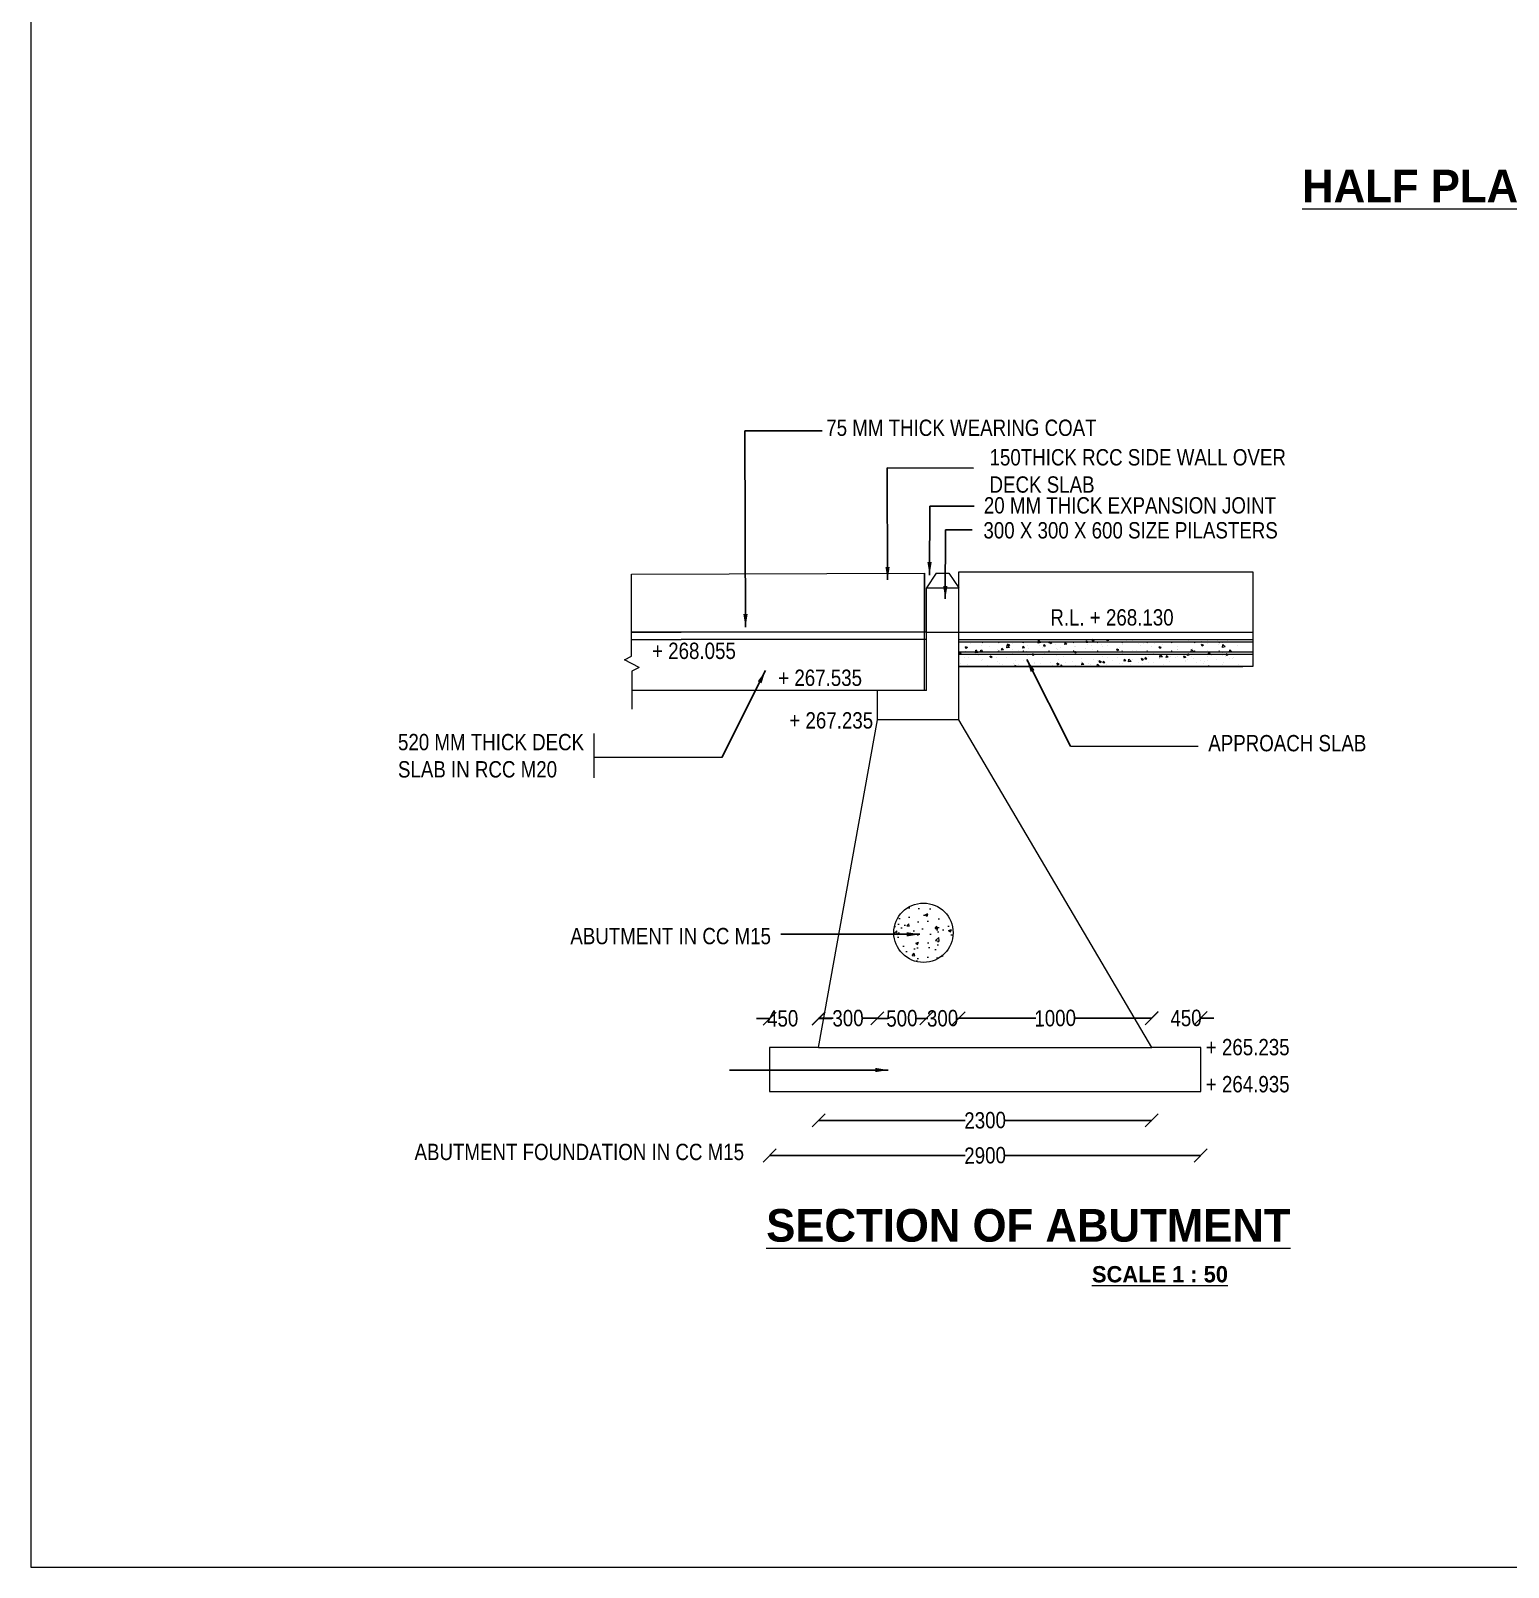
# Model space of a CAD drawing. Header units: millimetres. Extents: x 553958 to 630610, y -35843 to 21962.
# Drawn here: x 553958 to 576567, y -29394 to -5875 of the extents above; entities that cross this region are included whole.
import ezdxf
from ezdxf.enums import TextEntityAlignment as Align

# ---------------------------------------------------------------- set-up
doc = ezdxf.new("R2010")
doc.units = ezdxf.units.MM
doc.header["$LTSCALE"] = 300
doc.header["$MEASUREMENT"] = 0
doc.layers.add('MAIN', color=7, linetype='Continuous')
doc.styles.add('ARIAL NARROW', font='ARIALN.TTF', dxfattribs={"height": 250})
doc.styles.add('CITYBLUEPR', font='cityb___.ttf')
doc.dimstyles.get("Standard").update_dxf_attribs({"dimtxt": 200, "dimasz": 200, "dimexe": 0.18, "dimexo": 0.0625, "dimgap": 0.09, "dimtad": 0, "dimdec": 0, "dimzin": 0, "dimdsep": 46, "dimtxsty": 'ARIAL NARROW', "dimcen": 0.0851, "dimdle": 0.1, "dimse1": 1, "dimse2": 1, "dimadec": 0, "dimazin": 0, "dimtfac": 1, "dimtdec": 0, "dimtofl": 0, "dimtmove": 0, "dimatfit": 3, "dimfxl": 1, "dimtolj": 1, "dimtzin": 0, "dimarcsym": 0})
doc.dimstyles.new('STANDARD$7', dxfattribs={"dimtxt": 2, "dimasz": 2, "dimexe": 1.25, "dimexo": 0.625, "dimtad": 1, "dimdec": 0, "dimlfac": 0.5, "dimdsep": 46, "dimtxsty": 'ARIAL NARROW', "dimcen": 2.5, "dimdle": 0.1, "dimse1": 1, "dimse2": 1, "dimadec": 0, "dimazin": 0, "dimtfac": 1, "dimtdec": 0, "dimtmove": 0, "dimatfit": 3, "dimfxl": 1, "dimtolj": 1, "dimtzin": 0, "dimarcsym": 0})

# ---------------------------------------------------------------- blocks, each defined once
blk = doc.blocks.new('_Oblique')
at = {"color": 0, "linetype": 'ByBlock', "lineweight": -2}
blk.add_line((-0.5, -0.5), (0.5, 0.5), dxfattribs=at)
blk = doc.blocks.new('*D86')
at = {"layer": 'Defpoints', "color": 0, "linetype": 'ByBlock', "lineweight": 9, "transparency": 16777216}
for p in [(565264, -22114), (571861, -22114), (571861, -23091)]:
    blk.add_point(p, dxfattribs=at)
at = {"layer": 'MAIN', "color": 0, "linetype": 'ByBlock', "lineweight": -2, "transparency": 16777216}
for p, q in [((565263, -23091), (568255, -23091)), ((571861, -23091), (568870, -23091))]:
    blk.add_line(p, q, dxfattribs=at)
at = {"layer": 'MAIN', "color": 0, "linetype": 'ByBlock', "lineweight": -2, "transparency": 16777216, "xscale": 200, "yscale": 200, "zscale": 200, "rotation": 180}
blk.add_blockref('_Oblique', (565264, -23091), dxfattribs=at)
at = {"layer": 'MAIN', "color": 0, "linetype": 'ByBlock', "lineweight": -2, "transparency": 16777216, "xscale": 200, "yscale": 200, "zscale": 200}
blk.add_blockref('_Oblique', (571861, -23091), dxfattribs=at)
at = {"layer": 'MAIN', "color": 0, "linetype": 'ByBlock', "lineweight": 9, "transparency": 16777216, "insert": (568562, -23091), "char_height": 250, "attachment_point": 5, "rotation": 1, "style": 'ARIAL NARROW'}
blk.add_mtext('\\A1;2900', dxfattribs=at)
blk = doc.blocks.new('*D87')
at = {"layer": 'Defpoints', "color": 0, "linetype": 'ByBlock', "lineweight": 9, "transparency": 16777216}
for p in [(566014, -21439), (571111, -21439), (571111, -22553)]:
    blk.add_point(p, dxfattribs=at)
at = {"layer": 'MAIN', "color": 0, "linetype": 'ByBlock', "lineweight": -2, "transparency": 16777216}
for p, q in [((566013, -22553), (568255, -22553)), ((571111, -22553), (568870, -22553))]:
    blk.add_line(p, q, dxfattribs=at)
at = {"layer": 'MAIN', "color": 0, "linetype": 'ByBlock', "lineweight": -2, "transparency": 16777216, "xscale": 200, "yscale": 200, "zscale": 200, "rotation": 180}
blk.add_blockref('_Oblique', (566014, -22553), dxfattribs=at)
at = {"layer": 'MAIN', "color": 0, "linetype": 'ByBlock', "lineweight": -2, "transparency": 16777216, "xscale": 200, "yscale": 200, "zscale": 200}
blk.add_blockref('_Oblique', (571111, -22553), dxfattribs=at)
at = {"layer": 'MAIN', "color": 0, "linetype": 'ByBlock', "lineweight": 9, "transparency": 16777216, "insert": (568562, -22553), "char_height": 250, "attachment_point": 5, "rotation": 1, "style": 'ARIAL NARROW'}
blk.add_mtext('\\A1;2300', dxfattribs=at)
blk = doc.blocks.new('*D88')
at = {"layer": 'Defpoints', "color": 0, "linetype": 'ByBlock', "lineweight": 9, "transparency": 16777216}
for p in [(566014, -20995), (565264, -21439), (566014, -21439)]:
    blk.add_point(p, dxfattribs=at)
at = {"layer": 'MAIN', "color": 0, "linetype": 'ByBlock', "lineweight": -2, "transparency": 16777216}
for p, q in [((565264, -20995), (565064, -20995)), ((566014, -20995), (566214, -20995))]:
    blk.add_line(p, q, dxfattribs=at)
at = {"layer": 'MAIN', "color": 0, "linetype": 'ByBlock', "lineweight": -2, "transparency": 16777216, "xscale": 200, "yscale": 200, "zscale": 200}
blk.add_blockref('_Oblique', (565264, -20995), dxfattribs=at)
at = {"layer": 'MAIN', "color": 0, "linetype": 'ByBlock', "lineweight": -2, "transparency": 16777216, "xscale": 200, "yscale": 200, "zscale": 200, "rotation": 180}
blk.add_blockref('_Oblique', (566014, -20995), dxfattribs=at)
at = {"layer": 'MAIN', "color": 0, "linetype": 'ByBlock', "lineweight": 9, "transparency": 16777216, "insert": (565464, -20995), "char_height": 250, "attachment_point": 5, "rotation": 1, "style": 'ARIAL NARROW'}
blk.add_mtext('\\A1;450', dxfattribs=at)
blk = doc.blocks.new('*D89')
at = {"layer": 'Defpoints', "color": 0, "linetype": 'ByBlock', "lineweight": 9, "transparency": 16777216}
for p in [(566914, -16422), (566914, -20990), (566014, -21439)]:
    blk.add_point(p, dxfattribs=at)
at = {"layer": 'MAIN', "color": 0, "linetype": 'ByBlock', "lineweight": -2, "transparency": 16777216}
for p, q in [((566013, -20990), (566237, -20990)), ((566914, -20990), (566690, -20990))]:
    blk.add_line(p, q, dxfattribs=at)
at = {"layer": 'MAIN', "color": 0, "linetype": 'ByBlock', "lineweight": -2, "transparency": 16777216, "xscale": 200, "yscale": 200, "zscale": 200, "rotation": 180}
blk.add_blockref('_Oblique', (566014, -20990), dxfattribs=at)
at = {"layer": 'MAIN', "color": 0, "linetype": 'ByBlock', "lineweight": -2, "transparency": 16777216, "xscale": 200, "yscale": 200, "zscale": 200}
blk.add_blockref('_Oblique', (566914, -20990), dxfattribs=at)
at = {"layer": 'MAIN', "color": 0, "linetype": 'ByBlock', "lineweight": 9, "transparency": 16777216, "insert": (566464, -20990), "char_height": 250, "attachment_point": 5, "rotation": 1, "style": 'ARIAL NARROW'}
blk.add_mtext('\\A1;300', dxfattribs=at)
blk = doc.blocks.new('*D90')
at = {"layer": 'Defpoints', "color": 0, "linetype": 'ByBlock', "lineweight": 9, "transparency": 16777216}
for p in [(567663, -15972), (566914, -16422), (567663, -20993)]:
    blk.add_point(p, dxfattribs=at)
at = {"layer": 'MAIN', "color": 0, "linetype": 'ByBlock', "lineweight": -2, "transparency": 16777216}
for p, q in [((566913, -20993), (567062, -20993)), ((567663, -20993), (567515, -20993))]:
    blk.add_line(p, q, dxfattribs=at)
at = {"layer": 'MAIN', "color": 0, "linetype": 'ByBlock', "lineweight": -2, "transparency": 16777216, "xscale": 200, "yscale": 200, "zscale": 200, "rotation": 180}
blk.add_blockref('_Oblique', (566914, -20993), dxfattribs=at)
at = {"layer": 'MAIN', "color": 0, "linetype": 'ByBlock', "lineweight": -2, "transparency": 16777216, "xscale": 200, "yscale": 200, "zscale": 200}
blk.add_blockref('_Oblique', (567663, -20993), dxfattribs=at)
at = {"layer": 'MAIN', "color": 0, "linetype": 'ByBlock', "lineweight": 9, "transparency": 16777216, "insert": (567288, -20993), "char_height": 250, "attachment_point": 5, "rotation": 1, "style": 'ARIAL NARROW'}
blk.add_mtext('\\A1;500', dxfattribs=at)
blk = doc.blocks.new('*D91')
at = {"layer": 'Defpoints', "color": 0, "linetype": 'ByBlock', "lineweight": 9, "transparency": 16777216}
for p in [(567663, -15972), (568158, -16422), (568158, -20992)]:
    blk.add_point(p, dxfattribs=at)
at = {"layer": 'MAIN', "color": 0, "linetype": 'ByBlock', "lineweight": -2, "transparency": 16777216}
for p, q in [((567663, -20992), (567684, -20992)), ((568158, -20992), (568137, -20992))]:
    blk.add_line(p, q, dxfattribs=at)
at = {"layer": 'MAIN', "color": 0, "linetype": 'ByBlock', "lineweight": -2, "transparency": 16777216, "xscale": 200, "yscale": 200, "zscale": 200, "rotation": 180}
blk.add_blockref('_Oblique', (567663, -20992), dxfattribs=at)
at = {"layer": 'MAIN', "color": 0, "linetype": 'ByBlock', "lineweight": -2, "transparency": 16777216, "xscale": 200, "yscale": 200, "zscale": 200}
blk.add_blockref('_Oblique', (568158, -20992), dxfattribs=at)
at = {"layer": 'MAIN', "color": 0, "linetype": 'ByBlock', "lineweight": 9, "transparency": 16777216, "insert": (567911, -20992), "char_height": 250, "attachment_point": 5, "rotation": 1, "style": 'ARIAL NARROW'}
blk.add_mtext('\\A1;300', dxfattribs=at)
blk = doc.blocks.new('*D92')
at = {"layer": 'Defpoints', "color": 0, "linetype": 'ByBlock', "lineweight": 9, "transparency": 16777216}
for p in [(568157, -16422), (571111, -20990), (571111, -21439)]:
    blk.add_point(p, dxfattribs=at)
at = {"layer": 'MAIN', "color": 0, "linetype": 'ByBlock', "lineweight": -2, "transparency": 16777216}
for p, q in [((568157, -20990), (569338, -20990)), ((571111, -20990), (569931, -20990))]:
    blk.add_line(p, q, dxfattribs=at)
at = {"layer": 'MAIN', "color": 0, "linetype": 'ByBlock', "lineweight": -2, "transparency": 16777216, "xscale": 200, "yscale": 200, "zscale": 200, "rotation": 180}
blk.add_blockref('_Oblique', (568157, -20990), dxfattribs=at)
at = {"layer": 'MAIN', "color": 0, "linetype": 'ByBlock', "lineweight": -2, "transparency": 16777216, "xscale": 200, "yscale": 200, "zscale": 200}
blk.add_blockref('_Oblique', (571111, -20990), dxfattribs=at)
at = {"layer": 'MAIN', "color": 0, "linetype": 'ByBlock', "lineweight": 9, "transparency": 16777216, "insert": (569634, -20990), "char_height": 250, "attachment_point": 5, "rotation": 1, "style": 'ARIAL NARROW'}
blk.add_mtext('\\A1;1000', dxfattribs=at)
blk = doc.blocks.new('*D93')
at = {"layer": 'Defpoints', "color": 0, "linetype": 'ByBlock', "lineweight": 9, "transparency": 16777216}
for p in [(571861, -20989), (571111, -21439), (571861, -21439)]:
    blk.add_point(p, dxfattribs=at)
at = {"layer": 'MAIN', "color": 0, "linetype": 'ByBlock', "lineweight": -2, "transparency": 16777216}
for p, q in [((571111, -20989), (570911, -20989)), ((571861, -20989), (572061, -20989))]:
    blk.add_line(p, q, dxfattribs=at)
at = {"layer": 'MAIN', "color": 0, "linetype": 'ByBlock', "lineweight": -2, "transparency": 16777216, "xscale": 200, "yscale": 200, "zscale": 200}
blk.add_blockref('_Oblique', (571111, -20989), dxfattribs=at)
at = {"layer": 'MAIN', "color": 0, "linetype": 'ByBlock', "lineweight": -2, "transparency": 16777216, "xscale": 200, "yscale": 200, "zscale": 200, "rotation": 180}
blk.add_blockref('_Oblique', (571861, -20989), dxfattribs=at)
at = {"layer": 'MAIN', "color": 0, "linetype": 'ByBlock', "lineweight": 9, "transparency": 16777216, "insert": (571636, -20989), "char_height": 250, "attachment_point": 5, "rotation": 1, "style": 'ARIAL NARROW'}
blk.add_mtext('\\A1;450', dxfattribs=at)

msp = doc.modelspace()

# ---------------------------------------------------------------- hatches: boundary and pattern name
at = {"layer": 'MAIN', "lineweight": 9}
h = msp.add_hatch(dxfattribs=at)
h.set_pattern_fill('AR-CONC', color=0, scale=60, style=0)
h.set_pattern_definition([(50, (-559443.7, -172761.54), (430.35611, -37.65128), [45, -495]), (355, (-559443.7, -172761.54), (-83.2508, 451.31528), [36, -396]), (100.4514, (-559407.82, -172764.67), (347.10563, 413.66373), [38.24411, -420.68527]), (46.1842, (-559443.7, -172641.54), (640.34463, -99.3114), [67.5, -742.5]), (96.6356, (-559390.3, -172649.8), (560.79762, 584.47072), [57.36617, -631.0278]), (351.1842, (-559443.7, -172641.54), (560.79717, 584.47116), [54, -594]), (21, (-559383.7, -172671.54), (358.14423, -241.57133), [45, -495]), (326, (-559383.7, -172671.54), (145.9892, 435.09003), [36, -396]), (71.4514, (-559353.84, -172691.67), (504.13358, 193.5183), [38.24411, -420.68527]), (37.5, (-559443.69, -172761.54), (7.295913, 199.736312), [0, -391.2, 0, -402, 0, -397.5]), (7.5, (-559443.69, -172761.54), (157.841722, 236.647027), [0, -229.2, 0, -382.2, 0, -151.5]), (327.5, (-559577.49, -172761.54), (320.293462, -13.532923), [0, -150, 0, -468, 0, -621]), (317.5, (-559637.5, -172761.54), (349.9117, 60.06299), [0, -195, 0, -310.8, 0, -441])])
h.paths.add_polyline_path([(567172.6, -19681.2, 1), (568079.7, -19681.2, 1)])

# ---------------------------------------------------------------- linework, layer by layer
at = {"color": 0, "linetype": 'ByBlock', "lineweight": 9}
for p, q in [((572657.5, -14157.8), (572657.5, -15604.5)), ((563163, -15079.5), (563913, -15079.5)), ((563163, -15192), (563913, -15192)), ((567663, -15079.5), (563913, -15079.5)), ((567663, -15192), (563913, -15192)), ((567633, -15972), (567633, -15079.5)), ((567663, -15972), (567663, -15079.5)), ((567663, -15079.5), (572657.5, -15079.5)), ((568157.5, -16422), (568157.5, -15079.5)), ((568157.5, -16422), (568157.5, -15079.5)), ((568322.6, -15192.2), (568322.6, -15192.2)), ((568342, -15259.6), (568342, -15259.6)), ((568512.4, -15282), (568512.4, -15282)), ((568516.9, -15192.2), (568516.9, -15192.2)), ((568748, -15223.8), (568748, -15223.8)), ((568865.7, -15198.7), (568865.7, -15198.7)), ((568894.7, -15322.4), (568899.7, -15279.7)), ((568934.7, -15315.6), (568899.7, -15279.1)), ((568938.1, -15278.9), (568906.6, -15266.8)), ((568915.8, -15294.6), (568906.6, -15267.4)), ((568938.1, -15278.9), (568915.7, -15294)), ((568981.7, -15257.6), (568981.7, -15257.6)), ((569074, -15194), (569074, -15194)), ((569128.1, -15243.8), (569128.1, -15243.8)), ((569209, -15286.4), (569209, -15286.4)), ((569358.2, -15231.5), (569358.2, -15231.5)), ((569375, -15247.9), (569380, -15205.2)), ((569415, -15241.2), (569375, -15247.4)), ((569415, -15241.2), (569379.9, -15204.6)), ((569460.7, -15297.5), (569465.9, -15269.3)), ((569487.6, -15294.5), (569465.9, -15268.6)), ((569528.6, -15253.9), (569528.6, -15253.9)), ((569584.8, -15242.8), (569553.3, -15230.7)), ((569562.5, -15258.6), (569553.3, -15231.4)), ((569584.8, -15242.8), (569562.4, -15257.9)), ((569641.2, -15268.7), (569641.2, -15268.7)), ((569668.3, -15202), (569668.3, -15202)), ((569810.3, -15266.2), (569783.4, -15268.6)), ((569783.5, -15269.2), (569788.7, -15241)), ((569810.3, -15266.2), (569788.6, -15240.4)), ((569895.6, -15230.8), (569895.6, -15230.8)), ((570087.3, -15221.4), (570087.3, -15221.4)), ((570106.2, -15241), (570111.4, -15212.8)), ((570133.1, -15238), (570106.2, -15240.3)), ((570133.1, -15238), (570111.4, -15212.1)), ((570126.7, -15262.5), (570126.7, -15262.5)), ((570231.5, -15206.8), (570200, -15194.7)), ((570209.2, -15222.6), (570200, -15195.4)), ((570231.5, -15206.8), (570209.1, -15221.9)), ((570349.7, -15266.5), (570349.7, -15266.5)), ((570374.3, -15203.3), (570374.3, -15203.3)), ((570428.8, -15279.3), (570428.8, -15279.3)), ((570429, -15212.8), (570432.8, -15192)), ((570455.9, -15209.7), (570429, -15212.1)), ((570455.9, -15209.7), (570441, -15192)), ((570544.8, -15225.8), (570544.8, -15225.8)), ((570657.4, -15240.6), (570657.4, -15240.6)), ((570669, -15269.2), (570669, -15269.2)), ((570720, -15212.7), (570720, -15212.7)), ((570813.2, -15206.9), (570813.2, -15206.9)), ((570909.2, -15259), (570909.2, -15259)), ((570941.6, -15278), (570941.6, -15278)), ((570982.4, -15257.8), (570982.4, -15257.8)), ((571047, -15240.7), (571047, -15240.7)), ((571149.4, -15248.9), (571149.4, -15248.9)), ((571274.3, -15269.5), (571274.3, -15269.5)), ((571389.6, -15238.7), (571389.6, -15238.7)), ((571560.9, -15197.7), (571560.9, -15197.7)), ((571629.9, -15228.6), (571629.9, -15228.6)), ((571673.6, -15212.5), (571673.6, -15212.5)), ((571870.1, -15218.4), (571870.1, -15218.4)), ((571903, -15279.8), (571871.5, -15267.7)), ((571880.7, -15295.6), (571871.6, -15268.4)), ((571903, -15279.8), (571880.7, -15294.9)), ((571957.8, -15249.9), (571957.8, -15249.9)), ((571960.9, -15213.9), (571960.9, -15213.9)), ((572110.3, -15208.3), (572110.3, -15208.3)), ((572128.2, -15272.4), (572128.2, -15272.4)), ((572191.9, -15245.6), (572191.9, -15245.6)), ((572196.9, -15313.9), (572201.9, -15271.1)), ((572236.9, -15307.1), (572201.8, -15270.6)), ((572240.9, -15287.2), (572240.9, -15287.2)), ((572276, -15214.5), (572276, -15214.5)), ((572350.5, -15198.1), (572350.5, -15198.1)), ((572425.6, -15279.3), (572425.6, -15279.3)), ((568169.6, -15410.4), (568174.8, -15382.2)), ((568196.5, -15407.4), (568169.6, -15409.8)), ((568196.5, -15407.4), (568174.8, -15381.6)), ((568176.2, -15399.7), (568176.2, -15399.7)), ((568251.6, -15475.9), (568251.6, -15475.9)), ((568291.4, -15314.9), (568259.9, -15302.8)), ((568269, -15330.7), (568259.9, -15303.5)), ((568266.8, -15370.7), (568266.8, -15370.7)), ((568291.4, -15314.9), (568269, -15330)), ((568295.1, -15313.1), (568295.1, -15313.1)), ((568300.6, -15462.9), (568300.6, -15462.9)), ((568359.4, -15377.1), (568359.4, -15377.1)), ((568414.5, -15396.9), (568419.5, -15354.2)), ((568454.5, -15390.1), (568414.5, -15396.3)), ((568454.5, -15390.1), (568419.4, -15353.6)), ((568460.4, -15437.1), (568460.4, -15437.1)), ((568492.4, -15382.2), (568497.6, -15354)), ((568519.3, -15379.2), (568492.4, -15381.5)), ((568519.3, -15379.2), (568497.6, -15353.3)), ((568507, -15360.5), (568507, -15360.5)), ((568514, -15521), (568514, -15521)), ((568522.4, -15342), (568522.4, -15342)), ((568527.9, -15491.8), (568527.9, -15491.8)), ((568621.8, -15422.2), (568621.8, -15422.2)), ((568625.1, -15296.9), (568625.1, -15296.9)), ((568630.8, -15459.5), (568630.8, -15459.5)), ((568669.5, -15460), (568638, -15447.9)), ((568647.1, -15475.8), (568638, -15448.6)), ((568669.5, -15460), (568647.1, -15475.1)), ((568743.4, -15474.3), (568743.4, -15474.3)), ((568747.2, -15350.4), (568747.2, -15350.4)), ((568753.5, -15373.6), (568753.5, -15373.6)), ((568842, -15350.9), (568815.1, -15353.3)), ((568815.2, -15354), (568820.4, -15325.8)), ((568842, -15350.9), (568820.3, -15325.1)), ((568884.3, -15467.2), (568884.3, -15467.2)), ((568934.7, -15315.6), (568894.7, -15321.9)), ((568909.3, -15334.3), (568909.3, -15334.3)), ((568987.2, -15407.4), (568987.2, -15407.4)), ((568987.4, -15340.2), (568987.4, -15340.2)), ((569027.6, -15511.8), (569027.6, -15511.8)), ((569079.7, -15356.7), (569079.7, -15356.7)), ((569137.9, -15325.7), (569143.1, -15297.5)), ((569164.8, -15322.7), (569137.9, -15325)), ((569164.8, -15322.7), (569143.1, -15296.8)), ((569146.7, -15512.3), (569146.7, -15512.3)), ((569192.3, -15371.5), (569192.3, -15371.5)), ((569214.5, -15436.2), (569214.5, -15436.2)), ((569227.7, -15330.1), (569227.7, -15330.1)), ((569316.2, -15424), (569284.7, -15411.9)), ((569293.9, -15439.8), (569284.7, -15412.6)), ((569316.2, -15424), (569293.8, -15439.1)), ((569390.6, -15288.8), (569390.6, -15288.8)), ((569440.1, -15318.1), (569440.1, -15318.1)), ((569445.5, -15467.9), (569445.5, -15467.9)), ((569487.6, -15294.5), (569460.7, -15296.8)), ((569467.9, -15319.9), (569467.9, -15319.9)), ((569476.5, -15409), (569476.5, -15409)), ((569647, -15431.4), (569647, -15431.4)), ((569653, -15333.9), (569653, -15333.9)), ((569673.8, -15351.8), (569673.8, -15351.8)), ((569679.3, -15501.6), (569679.3, -15501.6)), ((569708.1, -15309.8), (569708.1, -15309.8)), ((569759.6, -15446.2), (569759.6, -15446.2)), ((569901.1, -15380.6), (569901.1, -15380.6)), ((569915.4, -15378.9), (569915.4, -15378.9)), ((569925.4, -15306.1), (569925.4, -15306.1)), ((569962.9, -15388), (569931.4, -15375.9)), ((569940.6, -15403.7), (569931.4, -15376.5)), ((569962.9, -15388), (569940.5, -15403.1)), ((569948.3, -15299.6), (569948.3, -15299.6)), ((570043.8, -15483.6), (570043.8, -15483.6)), ((570095.9, -15328.6), (570095.9, -15328.6)), ((570132.1, -15412.3), (570132.1, -15412.3)), ((570177.9, -15423.9), (570177.9, -15423.9)), ((570188.5, -15289.5), (570188.5, -15289.5)), ((570208.5, -15343.4), (570208.5, -15343.4)), ((570214.2, -15506.1), (570214.2, -15506.1)), ((570276.2, -15519.4), (570276.2, -15519.4)), ((570341, -15533.1), (570309.5, -15521)), ((570318.7, -15548.9), (570309.5, -15521.7)), ((570326.9, -15520.9), (570326.9, -15520.9)), ((570360.4, -15296.2), (570360.4, -15296.2)), ((570365.8, -15446), (570365.8, -15446)), ((570393.4, -15548.2), (570371.7, -15522.4)), ((570440.3, -15469), (570440.3, -15469)), ((570492.7, -15380.8), (570492.7, -15380.8)), ((570516.4, -15509.3), (570516.4, -15509.3)), ((570609.6, -15351.9), (570578.1, -15339.8)), ((570587.3, -15367.7), (570578.1, -15340.5)), ((570609.6, -15351.9), (570587.2, -15367)), ((570587.7, -15325), (570587.7, -15325)), ((570593.1, -15474.8), (570593.1, -15474.8)), ((570612.2, -15311.5), (570612.2, -15311.5)), ((570663.1, -15403.3), (570663.1, -15403.3)), ((570689.3, -15523), (570694.5, -15494.8)), ((570716.2, -15520), (570689.3, -15522.3)), ((570716.2, -15520), (570694.5, -15494.1)), ((570702.7, -15514), (570702.7, -15514)), ((570756.1, -15537.3), (570761.1, -15494.6)), ((570756.6, -15499.1), (570756.6, -15499.1)), ((570796.1, -15530.6), (570761.1, -15494)), ((570775.8, -15418.1), (570775.8, -15418.1)), ((570818.7, -15356.7), (570818.7, -15356.7)), ((570824.2, -15506.5), (570824.2, -15506.5)), ((570874.6, -15356.6), (570874.6, -15356.6)), ((570987.7, -15497.1), (570956.2, -15485)), ((570965.4, -15512.8), (570956.2, -15485.6)), ((570987.7, -15497.1), (570965.3, -15512.2)), ((570996.8, -15489), (570996.8, -15489)), ((571012.1, -15494.8), (571017.3, -15466.6)), ((571039, -15491.7), (571012.1, -15494.1)), ((571039, -15491.7), (571017.3, -15465.9)), ((571052.4, -15390.5), (571052.4, -15390.5)), ((571060, -15455.5), (571060, -15455.5)), ((571112, -15300.5), (571112, -15300.5)), ((571137, -15401.6), (571137, -15401.6)), ((571224.7, -15315.3), (571224.7, -15315.3)), ((571256.3, -15315.9), (571224.8, -15303.8)), ((571234, -15331.7), (571224.9, -15304.5)), ((571230.4, -15478), (571230.4, -15478)), ((571256.3, -15315.9), (571233.9, -15331)), ((571276.4, -15456.1), (571236.3, -15462.3)), ((571236.4, -15462.8), (571241.3, -15420.1)), ((571237.1, -15478.8), (571237.1, -15478.8)), ((571276.4, -15456.1), (571241.3, -15419.5)), ((571244.8, -15302.8), (571244.8, -15302.8)), ((571279.7, -15419.3), (571279.7, -15419.3)), ((571361.7, -15463.5), (571334.8, -15465.9)), ((571334.9, -15466.5), (571340.1, -15438.3)), ((571361.7, -15463.5), (571340, -15437.7)), ((571343.1, -15492.8), (571343.1, -15492.8)), ((571399.5, -15446.7), (571399.5, -15446.7)), ((571477.3, -15468.7), (571477.3, -15468.7)), ((571505.3, -15301.2), (571505.3, -15301.2)), ((571507.3, -15347.9), (571507.3, -15347.9)), ((571508.9, -15352.7), (571508.9, -15352.7)), ((571510.8, -15451), (571510.8, -15451)), ((571634.4, -15461), (571602.9, -15448.9)), ((571612.1, -15476.8), (571603, -15449.6)), ((571634.4, -15461), (571612, -15476.1)), ((571622.6, -15519), (571622.6, -15519)), ((571657.6, -15438.3), (571662.8, -15410.1)), ((571684.5, -15435.3), (571657.6, -15437.6)), ((571661.9, -15491.7), (571661.9, -15491.7)), ((571684.5, -15435.3), (571662.8, -15409.4)), ((571679.3, -15375.2), (571679.3, -15375.2)), ((571716.6, -15388.3), (571721.6, -15345.6)), ((571756.6, -15381.6), (571716.6, -15387.8)), ((571717.5, -15458.5), (571717.5, -15458.5)), ((571756.6, -15381.6), (571721.6, -15345.1)), ((571739, -15334.9), (571739, -15334.9)), ((571744.5, -15484.7), (571744.5, -15484.7)), ((571769.7, -15392.9), (571769.7, -15392.9)), ((571792, -15390), (571792, -15390)), ((571862.8, -15508.8), (571862.8, -15508.8)), ((571957.7, -15448.4), (571957.7, -15448.4)), ((571966.3, -15363.7), (571966.3, -15363.7)), ((571971.8, -15513.5), (571971.8, -15513.5)), ((571980.4, -15410.1), (571985.6, -15381.9)), ((572007.3, -15407), (571980.4, -15409.4)), ((572007.3, -15407), (571985.6, -15381.2)), ((572032.1, -15437.9), (572032.1, -15437.9)), ((572076.2, -15427.4), (572076.2, -15427.4)), ((572103.1, -15498.7), (572103.1, -15498.7)), ((572236.9, -15307.1), (572196.9, -15313.3)), ((572197.4, -15395.4), (572197.4, -15395.4)), ((572197.9, -15438.2), (572197.9, -15438.2)), ((572246.6, -15449.8), (572246.6, -15449.8)), ((572281.1, -15425), (572249.6, -15412.9)), ((572258.8, -15440.8), (572249.7, -15413.6)), ((572281.1, -15425), (572258.8, -15440.1)), ((572294.6, -15483), (572294.6, -15483)), ((572330, -15378.8), (572303.1, -15381.1)), ((572303.2, -15381.8), (572308.4, -15353.6)), ((572330, -15378.8), (572308.3, -15352.9)), ((572343.3, -15488.5), (572343.3, -15488.5)), ((572359.3, -15464.7), (572359.3, -15464.7)), ((572431.1, -15429.1), (572431.1, -15429.1)), ((572438.2, -15428.1), (572438.2, -15428.1)), ((568181.9, -15562.3), (568181.9, -15562.3)), ((568294.5, -15577.1), (568294.5, -15577.1)), ((568354.4, -15600.6), (568354.4, -15600.6)), ((568594.6, -15590.5), (568594.6, -15590.5)), ((568758.9, -15523.4), (568758.9, -15523.4)), ((568776.4, -15566), (568776.4, -15566)), ((568834.9, -15580.3), (568834.9, -15580.3)), ((568992.7, -15557.2), (568992.7, -15557.2)), ((569045.9, -15604.5), (569016.1, -15593.1)), ((569019.7, -15604.5), (569016.1, -15593.8)), ((569075.1, -15570.2), (569075.1, -15570.2)), ((569198.1, -15534.2), (569198.1, -15534.2)), ((569220, -15586), (569220, -15586)), ((569310.7, -15549), (569310.7, -15549)), ((569315.3, -15560), (569315.3, -15560)), ((569409.1, -15557.3), (569409.1, -15557.3)), ((569555.5, -15549.9), (569555.5, -15549.9)), ((569594.9, -15586.4), (569594.9, -15586.4)), ((569694.3, -15569.1), (569662.8, -15557)), ((569672, -15584.9), (569662.8, -15557.7)), ((569671.6, -15602.4), (569671.6, -15602.4)), ((569694.3, -15569.1), (569671.9, -15584.2)), ((569700.9, -15600.2), (569700.9, -15600.2)), ((569721.6, -15604.5), (569726.2, -15579.5)), ((569747.7, -15604.5), (569726.2, -15578.8)), ((569795.7, -15539.7), (569795.7, -15539.7)), ((569906.5, -15530.4), (569906.5, -15530.4)), ((569941.1, -15590), (569941.1, -15590)), ((570036, -15529.6), (570036, -15529.6)), ((570043.8, -15579.5), (570049, -15551.3)), ((570070.7, -15576.5), (570043.8, -15578.8)), ((570070.7, -15576.5), (570049, -15550.6)), ((570137.6, -15562.1), (570137.6, -15562.1)), ((570181.3, -15579.9), (570181.3, -15579.9)), ((570276.7, -15604.5), (570280.8, -15569.1)), ((570315.3, -15604.5), (570280.8, -15568.5)), ((570341, -15533.1), (570318.6, -15548.2)), ((570393.4, -15548.2), (570366.5, -15550.6)), ((570366.6, -15551.3), (570371.8, -15523)), ((570371.3, -15595.8), (570371.3, -15595.8)), ((570421.5, -15569.7), (570421.5, -15569.7)), ((570611.1, -15558.3), (570611.1, -15558.3)), ((570661.7, -15559.6), (570661.7, -15559.6)), ((570796.1, -15530.6), (570756.1, -15536.8)), ((570781.5, -15580.8), (570781.5, -15580.8)), ((570894.2, -15595.6), (570894.2, -15595.6)), ((570902, -15549.4), (570902, -15549.4)), ((570965.2, -15559.1), (570965.2, -15559.1)), ((571057.9, -15540.3), (571057.9, -15540.3)), ((571142.2, -15539.3), (571142.2, -15539.3)), ((571227.6, -15604.1), (571227.6, -15604.1)), ((571285.2, -15569.1), (571285.2, -15569.1)), ((571382.4, -15529.1), (571382.4, -15529.1)), ((571516.3, -15600.8), (571516.3, -15600.8)), ((571627.3, -15530.2), (571627.3, -15530.2)), ((571797.7, -15552.6), (571797.7, -15552.6)), ((571910.4, -15567.5), (571910.4, -15567.5)), ((571924.3, -15536.8), (571924.3, -15536.8)), ((572008.2, -15604.5), (571981, -15594.1)), ((571984.3, -15604.5), (571981.1, -15594.7)), ((572186.8, -15581.8), (572186.8, -15581.8)), ((572202.9, -15545.2), (572202.9, -15545.2)), ((572436.6, -15578.9), (572436.6, -15578.9)), ((566913, -15972), (563163, -15972)), ((566913, -16422), (566913, -15972)), ((567663, -15972), (566913, -15972)), ((566013.6, -21439), (566913.6, -16422)), ((568157.5, -16422), (566913, -16422)), ((571111.1, -21439), (568158.1, -16422)), ((566013.6, -21439), (565263.6, -21439)), ((565263.6, -21439), (565263.6, -22114)), ((566013.6, -21439), (571111.1, -21439)), ((571861.1, -21439), (571111.1, -21439)), ((571861.1, -21439), (571111.1, -21439)), ((571861.1, -22114), (571861.1, -21439)), ((565263.6, -22114), (571861.1, -22114)), ((565263.6, -22114), (571861.1, -22114))]:
    msp.add_line(p, q, dxfattribs=at)
msp.add_lwpolyline([(567633, -15079.5), (563150.6, -15079.5), (563150.6, -14190.6), (567633, -14179.5)], close=True, dxfattribs=at)
at = {"layer": 'MAIN', "color": 0, "linetype": 'ByBlock', "lineweight": 9}
for p, q in [((553958.3, 21962.3), (553958.3, -29394.2)), ((563151, -15449.8), (563149.6, -14190.6)), ((567633, -15079.5), (567633, -14179.5)), ((567633, -14179.5), (567633, -14179.5)), ((567813, -14179.5), (567663, -14404.5)), ((567813, -14179.5), (568007.5, -14179.5)), ((568007.5, -14179.5), (568157.5, -14404.5)), ((568157.5, -15079.5), (568157.5, -14158.3)), ((568158, -14157.8), (572657.5, -14157.8)), ((567663, -15079.5), (567663, -14404.5)), ((567663, -14404.5), (568157.5, -14404.5)), ((568157.5, -15079.5), (568157.5, -14554.5)), ((568157.5, -15192), (572657.5, -15192)), ((568157.5, -15229.5), (572657.5, -15229.5)), ((568157.5, -15379.5), (572657.5, -15379.5)), ((568157.5, -15417), (572657.5, -15417)), ((568157.5, -15604.5), (572507.5, -15604.5))]:
    msp.add_line(p, q, dxfattribs=at)
at = {"layer": 'MAIN', "color": 0, "lineweight": 9}
for p, q in [((563041.7, -15505.8), (563150.7, -15450.2)), ((563269.3, -15621.8), (563041.7, -15505.8)), ((563269.3, -15621.9), (563155.4, -15679.8)), ((563155.4, -15679.8), (563155.4, -16258.3)), ((562579.2, -17310.2), (562579.2, -16629.8)), ((569869.5, -16825.8), (571821.5, -16825.8)), ((564531.2, -16998.8), (562579.2, -16998.8)), ((553958.3, -29394.2), (630609.8, -29394.2))]:
    msp.add_line(p, q, dxfattribs=at)
at = {"layer": 'MAIN', "color": 0, "lineweight": 9, "const_width": 9.37, "flags": 128}
for points in [[(568517.9, -15240, 1), (568527.3, -15240, 1)], [(568767.8, -15240, 1), (568777.2, -15240, 1)], [(569142.8, -15240, 1), (569152.2, -15240, 1)], [(569534.8, -15240, 1), (569544.2, -15240, 1)], [(569909.8, -15240, 1), (569919.2, -15240, 1)], [(570278.4, -15240, 1), (570287.8, -15240, 1)], [(570653.4, -15240, 1), (570662.8, -15240, 1)], [(571037.1, -15240, 1), (571046.5, -15240, 1)], [(571412.1, -15240, 1), (571421.5, -15240, 1)], [(571763.3, -15240, 1), (571772.7, -15240, 1)], [(572138.3, -15240, 1), (572147.7, -15240, 1)], [(568517.9, -15368.7, 1), (568527.3, -15368.7, 1)], [(568767.8, -15368.7, 1), (568777.2, -15368.7, 1)], [(569142.8, -15368.7, 1), (569152.2, -15368.7, 1)], [(569534.8, -15368.7, 1), (569544.2, -15368.7, 1)], [(569909.8, -15368.7, 1), (569919.2, -15368.7, 1)], [(570278.4, -15368.7, 1), (570287.8, -15368.7, 1)], [(570653.4, -15368.7, 1), (570662.8, -15368.7, 1)], [(571037.1, -15368.7, 1), (571046.5, -15368.7, 1)], [(571412.1, -15368.7, 1), (571421.5, -15368.7, 1)], [(571763.3, -15368.7, 1), (571772.7, -15368.7, 1)], [(572138.3, -15368.7, 1), (572147.7, -15368.7, 1)]]:
    msp.add_lwpolyline(points, format="xyb", close=True, dxfattribs=at)
at = {"layer": 'MAIN', "color": 0, "linetype": 'ByBlock', "lineweight": 9}
msp.add_lwpolyline([(572657.5, -15604.5), (568157.5, -15604.5)], dxfattribs=at)
at = {"layer": 'MAIN', "color": 0, "lineweight": 9}
msp.add_circle((567618.8, -19681), 453.6, dxfattribs=at)
at = {"layer": 'MAIN', "color": 0, "linetype": 'ByBlock', "lineweight": 9}
for centre, start, end in [((568158, -14158.3), 90, 180), ((563150.5, -15449.8), 297.00867, 0.06104)]:
    msp.add_arc(centre, 0.5, start, end, dxfattribs=at)

# ---------------------------------------------------------------- texts
at = {"color": 0, "linetype": 'ByBlock', "lineweight": 9, "insert": (568629.8, -12279.1), "char_height": 250, "width": 5301.794, "attachment_point": 1, "style": 'ARIAL NARROW'}
msp.add_mtext('150THICK RCC SIDE WALL OVER DECK SLAB', dxfattribs=at)
at = {"layer": 'MAIN', "color": 0, "lineweight": 9, "style": 'CITYBLUEPR'}
for s, height, p in [('%%uHALF PLAN AT TOP AND HALF PLAN AT BOTTOM', 500, (581509.2, -8501.7)), ('%%USECTION OF ABUTMENT', 500, (569223.9, -24410.3)), ('%%USCALE 1 : 50', 250, (571237.6, -25033.6))]:
    msp.add_text(s, height=height, dxfattribs=at).set_placement(p, align=Align.CENTER)
at = {"layer": 'MAIN', "color": 0, "lineweight": 9, "style": 'ARIAL NARROW'}
for s, p in [('75 MM THICK WEARING COAT', (566131.1, -12076.8)), ('300 X 300 X 600 SIZE PILASTERS', (568535.9, -13646.4)), ('R.L. + 268.130', (569559.4, -14979.7)), ('+ 268.055', (563465.6, -15491.3)), ('+ 267.535', (565396.3, -15903.6)), ('+ 267.235', (565566.2, -16555.9)), ('+ 265.235', (571939.1, -21557.4)), ('+ 264.935', (571939.1, -22124.4))]:
    msp.add_text(s, height=250, dxfattribs=at).set_placement(p)
at = {"layer": 'MAIN', "color": 0, "lineweight": 9, "char_height": 250, "attachment_point": 4, "style": 'ARIAL NARROW'}
for s, insert in [('20 MM THICK EXPANSION JOINT', (568542.8, -13141.1)), ('520 MM THICK DECK\\PSLAB IN RCC M20', (559577.5, -16973.6)), ('APPROACH SLAB', (571977, -16781.5)), ('ABUTMENT IN CC M15', (562215.1, -19734.3)), ('ABUTMENT FOUNDATION IN CC M15', (559830.7, -23038.5))]:
    msp.add_mtext(s, dxfattribs=dict(at, insert=insert))

# ---------------------------------------------------------------- dimensions: what is measured, and where the dimension line sits
at = {"layer": 'MAIN', "color": 0, "linetype": 'ByBlock', "lineweight": 9}
for base, p1, p2, text, picture, middle in [((567663, -20992.9), (566913.6, -16422), (567663, -15972), '500', '*D90', (567288.3, -20992.9)), ((568158.1, -20992.4), (567663, -15972), (568158.1, -16422), '300', '*D91', (567910.5, -20992.4)), ((566913.6, -20990.2), (566013.6, -21439), (566913.6, -16422), '300', '*D89', (566463.6, -20990.2)), ((571111.1, -20989.6), (568157.5, -16422), (571111.1, -21439), '1000', '*D92', (569634.3, -20989.6)), ((571111.1, -22553.1), (566013.6, -21439), (571111.1, -21439), '2300', '*D87', (568562.3, -22553.1)), ((571861.1, -23091.4), (565263.6, -22114), (571861.1, -22114), '2900', '*D86', (568562.3, -23091.4))]:
    dim = msp.add_linear_dim(base=base, p1=p1, p2=p2, text=text, dimstyle='Standard', override={"dimtxt": 250, "dimblk1": 'Oblique', "dimblk2": 'Oblique', "dimsah": 1}, dxfattribs=at)
    dim.commit()
    dim.dimension.update_dxf_attribs({"geometry": picture, "text_midpoint": middle, "text_rotation": 1})
for base, p1, p2, picture, middle in [((566013.6, -20994.6), (565263.6, -21439), (566013.6, -21439), '*D88', (565463.6, -20994.6)), ((571861.1, -20988.9), (571111.1, -21439), (571861.1, -21439), '*D93', (571636.1, -20988.9))]:
    dim = msp.add_linear_dim(base=base, p1=p1, p2=p2, text='450', dimstyle='Standard', override={"dimtxt": 250, "dimblk1": 'Oblique', "dimblk2": 'Oblique', "dimsah": 1}, dxfattribs=at)
    dim.commit()
    dim.dimension.update_dxf_attribs({"geometry": picture, "text_midpoint": middle, "dimtype": 160, "text_rotation": 1})

# ---------------------------------------------------------------- leaders
at = {"layer": 'MAIN', "color": 0, "lineweight": 9}
for points in [[(564896.1, -15003.3), (564887.6, -11996.9), (566071, -11998)], [(567069.8, -14281.5), (567064, -12567.8), (568382.7, -12572.8)], [(567711.4, -14208), (567714.8, -13152.6), (568394.9, -13150.1)], [(567952.4, -14571.6), (567955.8, -13516.2), (568362.9, -13515.8)], [(569198.8, -15496.8), (569869.5, -16825.8)], [(565201.9, -15669.7), (564531.2, -16998.8)], [(567563.6, -19705.7), (565436.5, -19705.5)], [(567079.9, -21783.1), (564652.8, -21782.9)]]:
    msp.add_leader(points, dimstyle='STANDARD$7', override={"dimtxt": 200, "dimasz": 200, "dimexe": 0.18, "dimexo": 0.0625, "dimgap": 0.09, "dimtad": 0, "dimtoh": 1, "dimlfac": 1, "dimzin": 0, "dimcen": 0.09, "dimtdec": 4, "dimtofl": 0}, dxfattribs=at)

doc.saveas('drawing.dxf')
